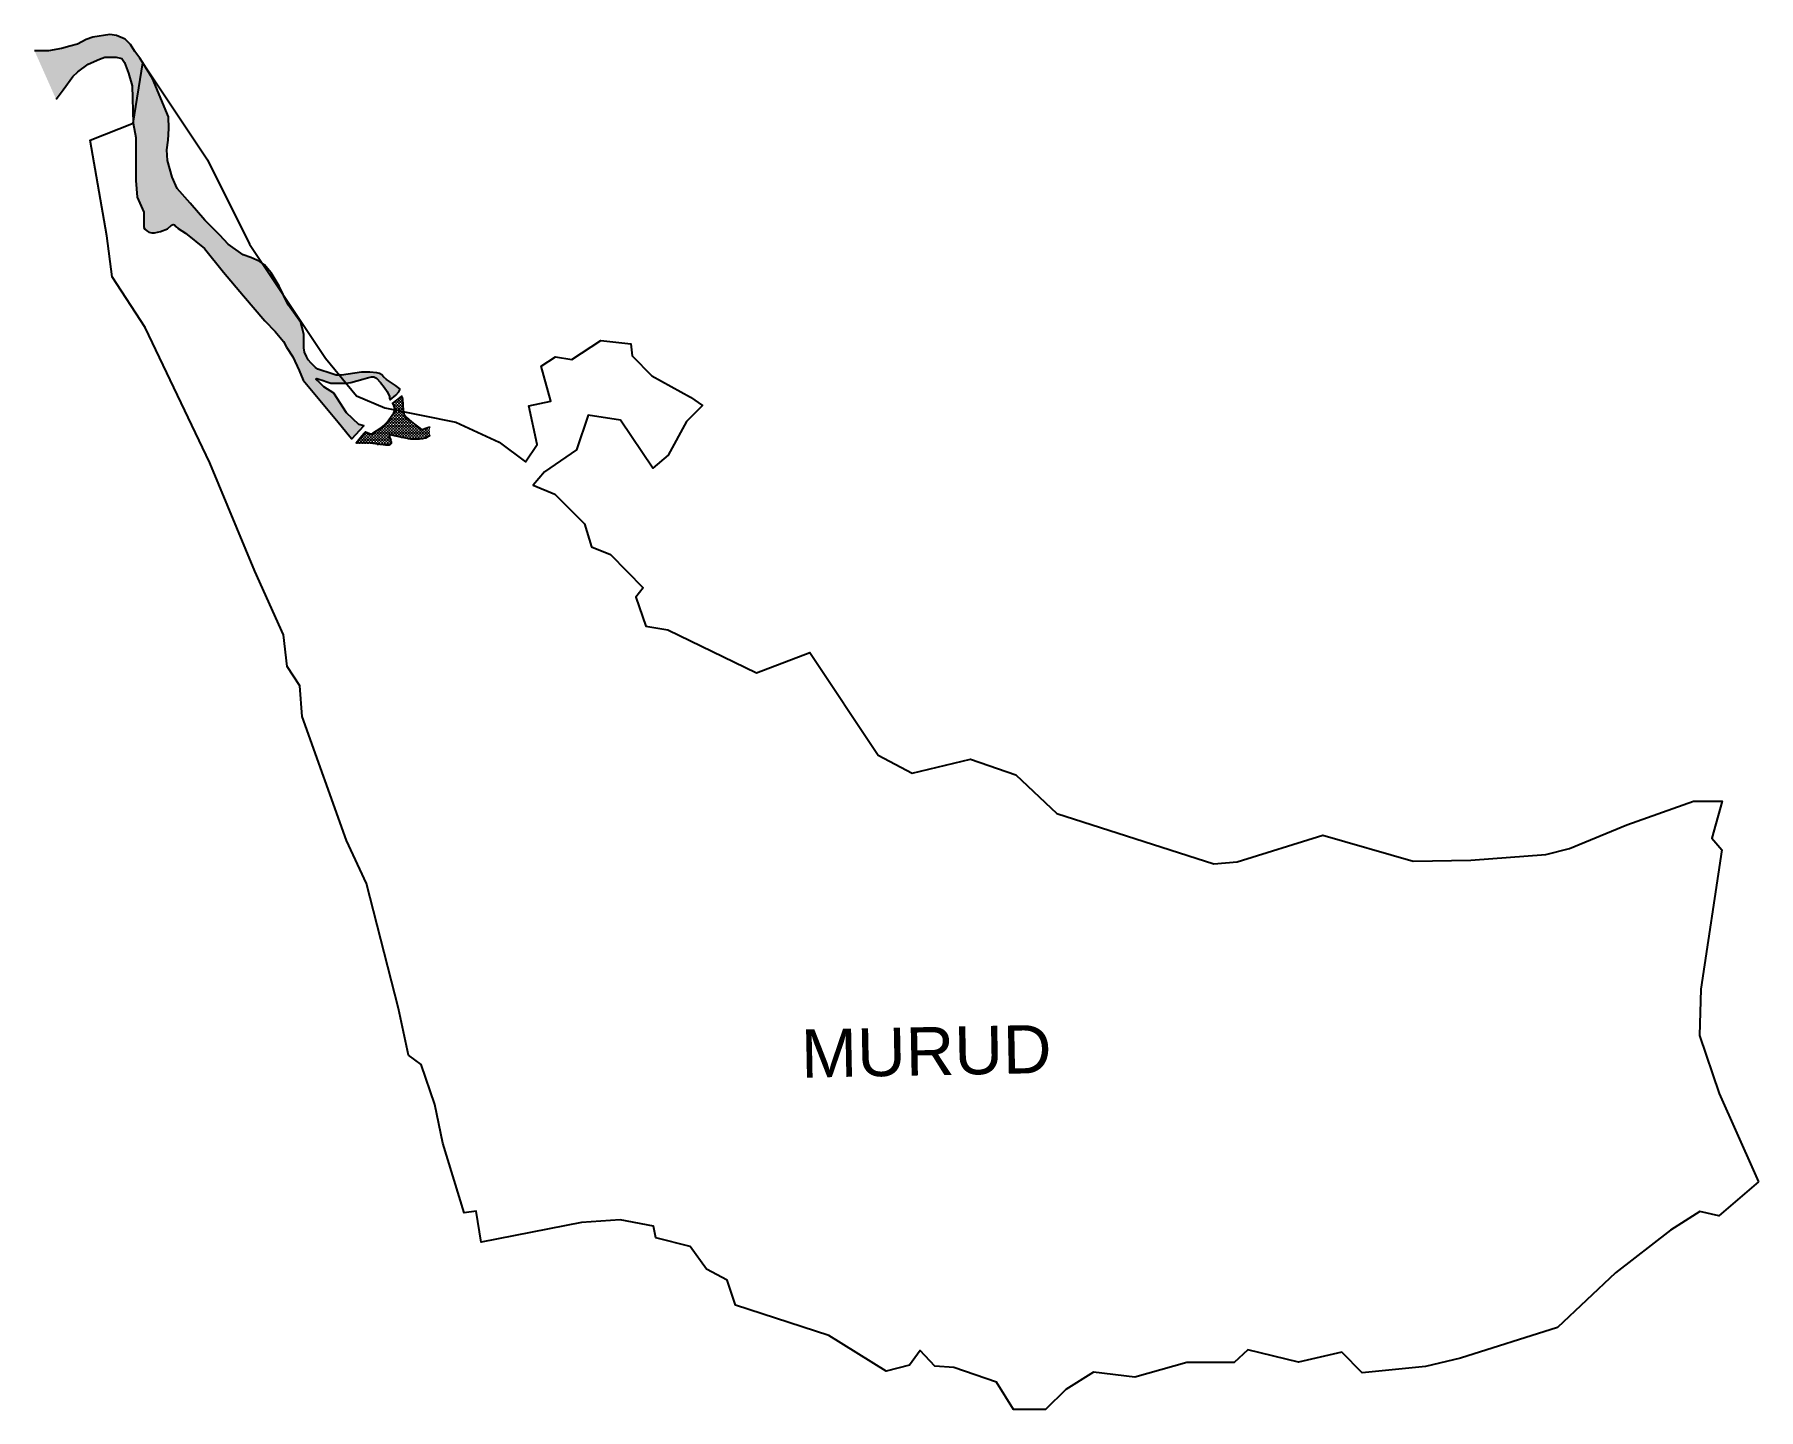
# Model space of a CAD drawing. Header units: metres. Extents: x 299509 to 303400, y 1964915 to 1968018.
import ezdxf

# ---------------------------------------------------------------- set-up
doc = ezdxf.new("R2010")
doc.units = ezdxf.units.M
for name, color, linetype in [('CREEK', 132, 'Continuous'), ('village', 3, 'Continuous'), ('VILLAGE NAME', 250, 'Continuous')]:
    doc.layers.add(name, color=color, linetype=linetype)
doc.styles.get("Standard").update_dxf_attribs({"font": 'simplex.shx'})

msp = doc.modelspace()

# ---------------------------------------------------------------- hatches: boundary and pattern name
at = {"layer": 'CREEK'}
h = msp.add_hatch(dxfattribs=at)
h.set_pattern_fill('DASH', color=256)
h.paths.add_polyline_path([(299830.5, 1967670.4), (299819, 1967695.5), (299808.6, 1967733), (299807.1, 1967757.4), (299809.9, 1967779), (299812.1, 1967805.3), (299811.2, 1967831.8), (299774.6, 1967918), (299753.2, 1967953.8), (299746.1, 1967964.4), (299734.9, 1967979.1), (299725.5, 1967995.3), (299713.4, 1968007.2), (299694, 1968015.3), (299678.6, 1968017.6), (299640.2, 1968011.2), (299625.1, 1968006.2), (299606, 1967995.4), (299588.7, 1967991), (299569.5, 1967986), (299540.3, 1967981), (299508.6, 1967981), (299557.2, 1967871.6), (299573, 1967892.9), (299595.1, 1967922.7), (299606.5, 1967933.2), (299630, 1967950.5), (299655.6, 1967961.6), (299667.4, 1967966.6), (299679.2, 1967966.6), (299692.8, 1967966.6), (299705.6, 1967963.7), (299711.8, 1967954.2), (299720.6, 1967930.4), (299729.3, 1967901.7), (299731.6, 1967817.3), (299737.6, 1967785.3), (299737.6, 1967688.5), (299740.3, 1967650.7), (299755.4, 1967616.6), (299755.4, 1967587), (299755.7, 1967582.2), (299757.8, 1967578.2), (299761.9, 1967574.3), (299767, 1967571.3), (299773.3, 1967570.4), (299779.8, 1967570.4), (299792.9, 1967573), (299808.4, 1967579.4), (299817.5, 1967587.3), (299821.2, 1967589.2), (299824.3, 1967588.2), (299827.2, 1967584.5), (299832.9, 1967579.6), (299849.5, 1967569.2), (299891.9, 1967534.5), (299934.9, 1967481.5), (299980.3, 1967428.1), (300028.5, 1967371.5), (300052.1, 1967347.3), (300070.8, 1967325.1), (300077.5, 1967312.2), (300091.8, 1967290.4), (300105.6, 1967259.3), (300115.2, 1967237.7), (300193.9, 1967142.9), (300220.6, 1967110.6), (300225, 1967105.4), (300251.8, 1967134.9), (300240.6, 1967137.7), (300212.8, 1967164.2), (300184.2, 1967208.4), (300161.4, 1967222.7), (300151.5, 1967232.4), (300144.3, 1967239.5), (300144.3, 1967240.5), (300146, 1967241.2), (300150.2, 1967240.2), (300159.8, 1967236.8), (300168.1, 1967234.2), (300177.1, 1967230.8), (300181.2, 1967230.8), (300186.4, 1967231.1), (300190.2, 1967231.1), (300198.8, 1967231.1), (300211.2, 1967231.1), (300222.4, 1967232.7), (300249.8, 1967240.2), (300260.3, 1967243.1), (300269.2, 1967245.4), (300274.8, 1967245.4), (300280.3, 1967242.1), (300289.8, 1967232.1), (300298.1, 1967221.6), (300304.4, 1967212), (300309.7, 1967200.7), (300309.7, 1967196.4), (300311.2, 1967193.2), (300324, 1967203.8), (300330.7, 1967211.1), (300333.4, 1967216.1), (300333.4, 1967218.2), (300323.2, 1967225.3), (300303.4, 1967238.9), (300296.6, 1967245), (300292.2, 1967250), (300287.4, 1967252.8), (300281.3, 1967254.6), (300265.3, 1967255.7), (300246.3, 1967255.7), (300201.6, 1967248.8), (300189.8, 1967248.8), (300180.3, 1967251.9), (300147.7, 1967262.4), (300142.9, 1967265.9), (300138, 1967271), (300132.9, 1967276.4), (300126.4, 1967283.3), (300122.5, 1967290.7), (300118.1, 1967300.6), (300116.3, 1967310.7), (300116.3, 1967318.2), (300116.3, 1967340.6), (300112.9, 1967356.7), (300110, 1967367.6), (300081.6, 1967407), (300079.3, 1967410.9), (300060.7, 1967449.5), (300042.8, 1967479.8), (300027.9, 1967497.6), (300016.8, 1967505.3), (299997, 1967514.1), (299979.9, 1967520.1), (299945.9, 1967544.5), (299926.5, 1967564.5), (299892.8, 1967598.5), (299859.8, 1967637.1)])
h = msp.add_hatch(dxfattribs=at)
h.set_pattern_fill('DASH', color=256)
h.paths.add_polyline_path([(300400.7, 1967132.6), (300394.4, 1967130.4), (300386, 1967127.5), (300381.7, 1967126.5), (300377.9, 1967129.4), (300369.2, 1967136.1), (300359.1, 1967143.9), (300347.2, 1967154.5), (300343, 1967160.5), (300340.6, 1967169.6), (300339.4, 1967194.7), (300337.6, 1967201.8), (300326.6, 1967192.5), (300316.9, 1967184.8), (300318.1, 1967182.6), (300319.2, 1967180.5), (300320.1, 1967178.2), (300321.3, 1967175), (300321.9, 1967172.1), (300321.9, 1967168.9), (300319.6, 1967163.9), (300304.5, 1967142.6), (300296.1, 1967134.7), (300290.8, 1967129.9), (300280.6, 1967123.6), (300272.2, 1967118.4), (300270.5, 1967116.8), (300267.1, 1967116.8), (300260.7, 1967118.5), (300255.3, 1967121), (300252.5, 1967118), (300243.9, 1967107.3), (300234.9, 1967096.2), (300239.6, 1967096.4), (300250.4, 1967096.4), (300261, 1967096.4), (300301.5, 1967090.8), (300306, 1967090.8), (300308.8, 1967090.8), (300310.8, 1967091.9), (300313.5, 1967095.1), (300313.5, 1967098.1), (300313, 1967101.5), (300311.8, 1967104.1), (300309.6, 1967109), (300309.6, 1967112.6), (300309.6, 1967113.5), (300311.6, 1967114.2), (300317.8, 1967112.9), (300335.4, 1967109.2), (300357.8, 1967104.6), (300377.5, 1967104.6), (300391.2, 1967107.1), (300400.7, 1967113), (300400.7, 1967116.7)])

# ---------------------------------------------------------------- linework, layer by layer
at = {"layer": 'CREEK', "flags": 128}
for points in [[(299557.2, 1967871.6), (299573, 1967892.9), (299595.1, 1967922.7), (299606.5, 1967933.2), (299630, 1967950.5), (299655.6, 1967961.6), (299667.4, 1967966.6), (299679.2, 1967966.6), (299692.8, 1967966.6), (299705.6, 1967963.7), (299711.8, 1967954.2), (299720.6, 1967930.4), (299729.3, 1967901.7), (299731.6, 1967817.3), (299737.6, 1967785.3), (299737.6, 1967688.5), (299740.3, 1967650.7), (299755.4, 1967616.6), (299755.4, 1967587), (299755.7, 1967582.2), (299757.8, 1967578.2), (299761.9, 1967574.3), (299767, 1967571.3), (299773.3, 1967570.4), (299779.8, 1967570.4), (299792.9, 1967573), (299808.4, 1967579.4), (299817.5, 1967587.3), (299821.2, 1967589.2), (299824.3, 1967588.2), (299827.2, 1967584.5), (299832.9, 1967579.6), (299832.9, 1967579.6), (299832.9, 1967579.6), (299849.5, 1967569.2), (299891.9, 1967534.5), (299934.9, 1967481.5), (299980.3, 1967428.1), (300028.5, 1967371.5), (300052.1, 1967347.3), (300070.8, 1967325.1), (300077.5, 1967312.2), (300091.8, 1967290.4), (300105.6, 1967259.3), (300115.2, 1967237.7), (300193.9, 1967142.9), (300220.6, 1967110.6), (300225, 1967105.4), (300251.8, 1967134.9), (300240.6, 1967137.7), (300212.8, 1967164.2), (300184.2, 1967208.4), (300161.4, 1967222.7), (300151.5, 1967232.4), (300144.3, 1967239.5), (300144.3, 1967240.5), (300146, 1967241.2), (300150.2, 1967240.2), (300159.8, 1967236.8), (300168.1, 1967234.2), (300177.1, 1967230.8), (300181.2, 1967230.8), (300186.4, 1967231.1), (300190.2, 1967231.1), (300198.8, 1967231.1), (300211.2, 1967231.1), (300222.4, 1967232.7), (300249.8, 1967240.2), (300260.3, 1967243.1), (300269.2, 1967245.4), (300274.8, 1967245.4), (300280.3, 1967242.1), (300289.8, 1967232.1), (300298.1, 1967221.6), (300304.4, 1967212), (300309.7, 1967200.7), (300309.7, 1967196.4), (300311.2, 1967193.2), (300324, 1967203.8), (300330.7, 1967211.1), (300333.4, 1967216.1), (300333.4, 1967218.2), (300323.2, 1967225.3), (300303.4, 1967238.9), (300296.6, 1967245), (300292.2, 1967250), (300287.4, 1967252.8), (300281.3, 1967254.6), (300265.3, 1967255.7), (300246.3, 1967255.7), (300201.6, 1967248.8), (300189.8, 1967248.8), (300180.3, 1967251.9), (300147.7, 1967262.4), (300142.9, 1967265.9), (300138, 1967271), (300132.9, 1967276.4), (300126.4, 1967283.3), (300122.5, 1967290.7), (300118.1, 1967300.6), (300116.3, 1967310.7), (300116.3, 1967318.2), (300116.3, 1967340.6), (300112.9, 1967356.7), (300110, 1967367.6), (300110, 1967367.6), (300110, 1967367.6), (300081.6, 1967407), (300079.3, 1967410.9), (300060.7, 1967449.5), (300042.8, 1967479.8), (300027.9, 1967497.6), (300016.8, 1967505.3), (299997, 1967514.1), (299979.9, 1967520.1), (299945.9, 1967544.5), (299926.5, 1967564.5), (299892.8, 1967598.5), (299859.8, 1967637.1), (299830.5, 1967670.4), (299819, 1967695.5), (299808.6, 1967733), (299807.1, 1967757.4), (299809.9, 1967779), (299812.1, 1967805.3), (299811.2, 1967831.8), (299774.6, 1967918), (299753.2, 1967953.8), (299746.1, 1967964.4), (299734.9, 1967979.1), (299725.5, 1967995.3), (299713.4, 1968007.2), (299694, 1968015.3), (299678.6, 1968017.6), (299640.2, 1968011.2), (299625.1, 1968006.2), (299606, 1967995.4), (299588.7, 1967991), (299569.5, 1967986), (299540.3, 1967981), (299508.6, 1967981)], [(300400.7, 1967113), (300400.7, 1967113), (300391.2, 1967107.1), (300377.5, 1967104.6), (300357.8, 1967104.6), (300335.4, 1967109.2), (300317.8, 1967112.9), (300311.6, 1967114.2), (300309.6, 1967113.5), (300309.6, 1967112.6), (300309.6, 1967109), (300311.8, 1967104.1), (300313, 1967101.5), (300313.5, 1967098.1), (300313.5, 1967095.1), (300310.8, 1967091.9), (300308.8, 1967090.8), (300306, 1967090.8), (300301.5, 1967090.8), (300261, 1967096.4), (300250.4, 1967096.4), (300239.6, 1967096.4), (300234.9, 1967096.2), (300243.9, 1967107.3), (300252.5, 1967118), (300255.3, 1967121), (300260.7, 1967118.5), (300267.1, 1967116.8), (300270.5, 1967116.8), (300272.2, 1967118.4), (300280.6, 1967123.6), (300290.8, 1967129.9), (300296.1, 1967134.7), (300304.5, 1967142.6), (300319.6, 1967163.9), (300321.9, 1967168.9), (300321.9, 1967172.1), (300321.3, 1967175), (300320.1, 1967178.2), (300319.2, 1967180.5), (300318.1, 1967182.6), (300316.9, 1967184.8), (300326.6, 1967192.5), (300337.6, 1967201.8), (300339.4, 1967194.7), (300340.6, 1967169.6), (300343, 1967160.5), (300347.2, 1967154.5), (300359.1, 1967143.9), (300369.2, 1967136.1), (300377.9, 1967129.4), (300381.7, 1967126.5), (300386, 1967127.5), (300394.4, 1967130.4), (300400.7, 1967132.6), (300400.7, 1967132.6)]]:
    msp.add_lwpolyline(points, dxfattribs=at)
at = {"layer": 'village', "color": 3, "true_color": 0x00ff00}
msp.add_polyline3d([(303399.5, 1965429.2, 0), (303309.9, 1965352.4, 0), (303266.8, 1965361.8, 0), (303200.6, 1965320.1, 0), (303076.9, 1965223.5, 0), (302946.2, 1965100.4, 0), (302726.6, 1965031.1, 0), (302647.7, 1965012.4, 0), (302504.9, 1964998.4, 0), (302459.4, 1965044.8, 0), (302361.2, 1965022.2, 0), (302247.1, 1965050.3, 0), (302216.2, 1965021.4, 0), (302109.1, 1965021.5, 0), (301991.6, 1964988.5, 0), (301898.4, 1964999.9, 0), (301836, 1964960.3, 0), (301790, 1964915.3, 0), (301718.3, 1964915.3, 0), (301680.1, 1964977, 0), (301583.7, 1965010.4, 0), (301540.3, 1965013.3, 0), (301507.7, 1965048.4, 0), (301483.2, 1965015.2, 0), (301430.4, 1965001.8, 0), (301301.2, 1965082.3, 0), (301090.4, 1965150.6, 0), (301071.7, 1965207.1, 0), (301025, 1965231.6, 0), (300988.6, 1965283.2, 0), (300911, 1965303, 0), (300905.5, 1965329, 0), (300830.3, 1965343.3, 0), (300743.2, 1965337.2, 0), (300516.9, 1965292.9, 0), (300505.4, 1965362.9, 0), (300478.6, 1965359.1, 0), (300430.2, 1965516.2, 0), (300412.4, 1965603.6, 0), (300381, 1965693.5, 0), (300352.6, 1965714.9, 0), (300329.8, 1965820.3, 0), (300258, 1966101.7, 0), (300213, 1966199, 0), (300113, 1966478.5, 0), (300107.6, 1966548.3, 0), (300078.6, 1966591.9, 0), (300070.9, 1966663.3, 0), (300005.8, 1966806.4, 0), (299904.3, 1967051.1, 0), (299758.1, 1967356.5, 0), (299683.6, 1967470.9, 0), (299671.7, 1967563.5, 0), (299634.2, 1967779.4, 0), (299731.6, 1967817.3, 0), (299753.2, 1967953.8, 0), (299899.1, 1967734.5, 0), (299994.1, 1967544.5, 0), (300165.1, 1967287.4, 0), (300235, 1967202.1, 0), (300298.9, 1967175.3, 0), (300459.7, 1967142.9, 0), (300557.6, 1967098, 0), (300616.5, 1967053.2, 0), (300643.2, 1967092.4, 0), (300624.2, 1967179.8, 0), (300673.7, 1967190.3, 0), (300651.8, 1967269.1, 0), (300684.5, 1967290.6, 0), (300721.5, 1967284.2, 0), (300786.9, 1967327.1, 0), (300854.5, 1967320, 0), (300857.4, 1967292.5, 0), (300902.1, 1967247.3, 0), (300989.2, 1967199.6, 0), (301015.9, 1967180.2, 0), (300980.4, 1967144.5, 0), (300938.9, 1967068.2, 0), (300904.2, 1967038.8, 0), (300831.5, 1967147.4, 0), (300757.8, 1967158.4, 0), (300732.2, 1967080.6, 0), (300659.5, 1967030.8, 0), (300634.1, 1967001, 0), (300683.3, 1966980.2, 0), (300749.8, 1966913.3, 0), (300765.9, 1966861.5, 0), (300808.9, 1966844.3, 0), (300882.1, 1966769.2, 0), (300866, 1966748.2, 0), (300888.3, 1966682.6, 0), (300938.3, 1966674.7, 0), (301138.2, 1966577.5, 0), (301258.8, 1966623.1, 0), (301412.7, 1966391.7, 0), (301489.7, 1966351.1, 0), (301621.4, 1966382.4, 0), (301723.6, 1966347.3, 0), (301815.8, 1966259.8, 0), (302170.2, 1966146.4, 0), (302222.6, 1966151.3, 0), (302416.2, 1966211, 0), (302620.1, 1966152.7, 0), (302750.4, 1966154.8, 0), (302919.5, 1966167.6, 0), (302972.7, 1966180.7, 0), (303102.1, 1966234.7, 0), (303252.6, 1966287.7, 0), (303317.8, 1966287.9, 0), (303294.1, 1966204.7, 0), (303316.9, 1966178.3, 0), (303269.7, 1965863.6, 0), (303266.7, 1965758.9, 0), (303310.6, 1965628.4, 0), (303390.7, 1965449, 0)], close=True, dxfattribs=at)
msp.add_polyline3d([(303399.5, 1965429.2, 0), (303309.9, 1965352.4, 0), (303266.8, 1965361.8, 0), (303200.6, 1965320.1, 0), (303076.9, 1965223.5, 0), (302946.2, 1965100.4, 0), (302726.6, 1965031.1, 0), (302647.7, 1965012.4, 0), (302504.9, 1964998.4, 0), (302459.4, 1965044.8, 0), (302361.2, 1965022.2, 0), (302247.1, 1965050.3, 0), (302216.2, 1965021.4, 0), (302109.1, 1965021.5, 0), (301991.6, 1964988.5, 0), (301898.4, 1964999.9, 0), (301836, 1964960.3, 0), (301790, 1964915.3, 0), (301718.3, 1964915.3, 0), (301680.1, 1964977, 0), (301583.7, 1965010.4, 0), (301540.3, 1965013.3, 0), (301507.7, 1965048.4, 0), (301483.2, 1965015.2, 0), (301430.4, 1965001.8, 0), (301301.2, 1965082.3, 0), (301090.4, 1965150.6, 0), (301071.7, 1965207.1, 0), (301025, 1965231.6, 0), (300988.6, 1965283.2, 0), (300911, 1965303, 0), (300905.5, 1965329, 0), (300830.3, 1965343.3, 0), (300743.2, 1965337.2, 0), (300516.9, 1965292.9, 0), (300505.4, 1965362.9, 0), (300478.6, 1965359.1, 0), (300430.2, 1965516.2, 0), (300412.4, 1965603.6, 0), (300381, 1965693.5, 0), (300352.6, 1965714.9, 0), (300329.8, 1965820.3, 0), (300258, 1966101.7, 0), (300213, 1966199, 0), (300113, 1966478.5, 0), (300107.6, 1966548.3, 0), (300078.6, 1966591.9, 0), (300070.9, 1966663.3, 0), (300005.8, 1966806.4, 0), (299904.3, 1967051.1, 0), (299758.1, 1967356.5, 0), (299683.6, 1967470.9, 0), (299671.7, 1967563.5, 0), (299634.2, 1967779.4, 0), (299731.6, 1967817.3, 0), (299753.2, 1967953.8, 0), (299899.1, 1967734.5, 0), (299994.1, 1967544.5, 0), (300165.1, 1967287.4, 0), (300235, 1967202.1, 0), (300298.9, 1967175.3, 0), (300459.7, 1967142.9, 0), (300557.6, 1967098, 0), (300616.5, 1967053.2, 0), (300643.2, 1967092.4, 0), (300624.2, 1967179.8, 0), (300673.7, 1967190.3, 0), (300651.8, 1967269.1, 0), (300684.5, 1967290.6, 0), (300721.5, 1967284.2, 0), (300786.9, 1967327.1, 0), (300854.5, 1967320, 0), (300857.4, 1967292.5, 0), (300902.1, 1967247.3, 0), (300989.2, 1967199.6, 0), (301015.9, 1967180.2, 0), (300980.4, 1967144.5, 0), (300938.9, 1967068.2, 0), (300904.2, 1967038.8, 0), (300831.5, 1967147.4, 0), (300757.8, 1967158.4, 0), (300732.2, 1967080.6, 0), (300659.5, 1967030.8, 0), (300634.1, 1967001, 0), (300683.3, 1966980.2, 0), (300749.8, 1966913.3, 0), (300765.9, 1966861.5, 0), (300808.9, 1966844.3, 0), (300882.1, 1966769.2, 0), (300866, 1966748.2, 0), (300888.3, 1966682.6, 0), (300938.3, 1966674.7, 0), (301138.2, 1966577.5, 0), (301258.8, 1966623.1, 0), (301412.7, 1966391.7, 0), (301489.7, 1966351.1, 0), (301621.4, 1966382.4, 0), (301723.6, 1966347.3, 0), (301815.8, 1966259.8, 0), (302170.2, 1966146.4, 0), (302222.6, 1966151.3, 0), (302416.2, 1966211, 0), (302620.1, 1966152.7, 0), (302750.4, 1966154.8, 0), (302919.5, 1966167.6, 0), (302972.7, 1966180.7, 0), (303102.1, 1966234.7, 0), (303252.6, 1966287.7, 0), (303317.8, 1966287.9, 0), (303294.1, 1966204.7, 0), (303316.9, 1966178.3, 0), (303269.7, 1965863.6, 0), (303266.7, 1965758.9, 0), (303310.6, 1965628.4, 0), (303390.7, 1965449, 0)], close=True, dxfattribs=at)

# ---------------------------------------------------------------- texts
at = {"layer": 'VILLAGE NAME', "insert": (301237.5, 1965772.6), "char_height": 108.748, "attachment_point": 1, "rotation": 1.1028}
msp.add_mtext_dynamic_manual_height_columns('{\\fArial|b0|i0|c0|p34;MURUD}', width=1571.314, gutter_width=543.7, heights=[0], dxfattribs=at)

doc.saveas('drawing.dxf')
